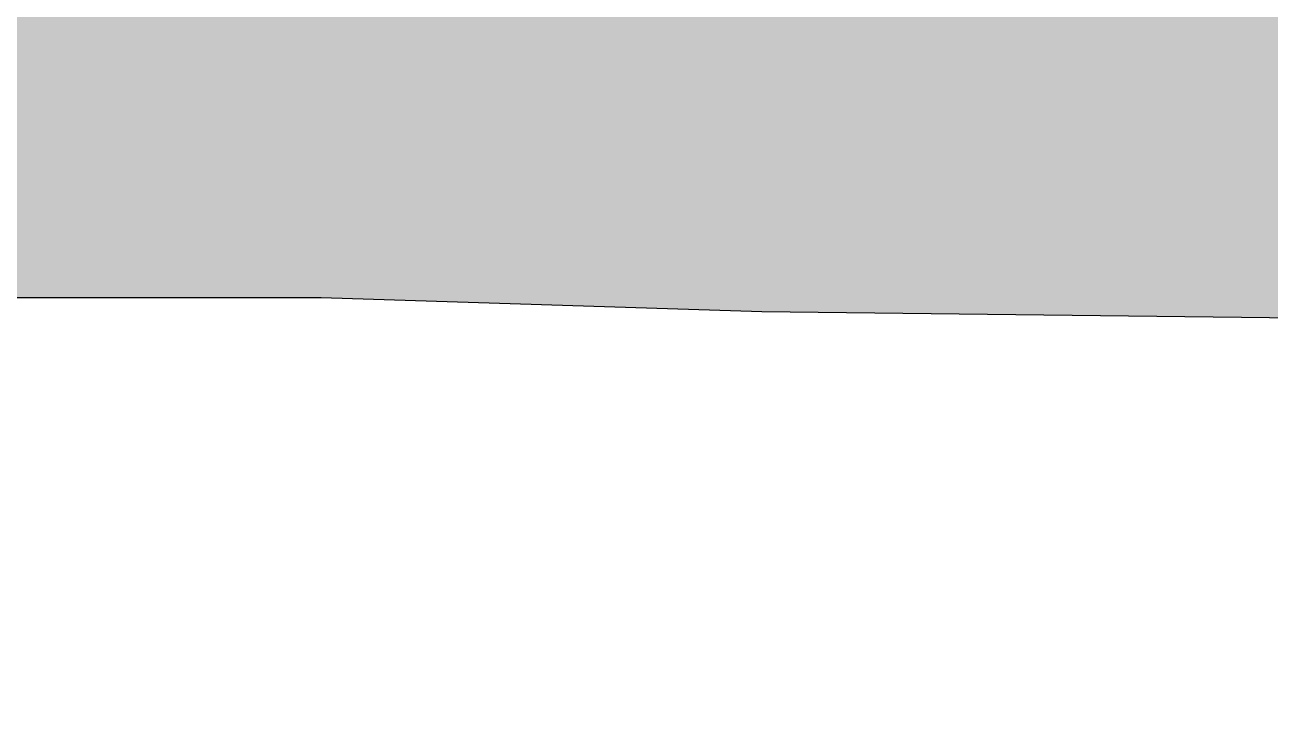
# Model space of a CAD drawing. Header units: inches. Extents: x 155 to 361, y 91 to 381.
# Drawn here: x 339.9505 to 340.2452, y 289.4113 to 289.5744 of the extents above; entities that cross this region are included whole.
import ezdxf

# ---------------------------------------------------------------- set-up
doc = ezdxf.new("R2010")
doc.units = ezdxf.units.IN
doc.header["$MEASUREMENT"] = 0
doc.layers.add('çziigi', color=10, linetype='Continuous')

msp = doc.modelspace()

# ---------------------------------------------------------------- hatches: boundary and pattern name
at = {"layer": 'çziigi'}
h = msp.add_hatch(color=256, dxfattribs=at)
h.dxf.hatch_style = 1
h.paths.add_polyline_path([(340.43842, 289.57777), (338.32792, 289.60247), (338.30714, 289.53438), (338.3158, 289.53389), (338.40496, 289.53052), (338.52944, 289.53557), (338.66906, 289.53221), (338.78682, 289.53557), (339.00382, 289.52884), (339.12326, 289.52716), (339.31335, 289.52716), (339.45297, 289.51035), (339.66902, 289.50314), (339.86752, 289.50986), (340.0206, 289.50986), (340.12489, 289.5065), (340.27461, 289.50482), (340.35367, 289.50482), (340.50171, 289.49138), (340.61778, 289.46784), (340.74563, 289.42246), (340.82637, 289.40565), (340.96936, 289.31657), (341.07896, 289.23681), (341.13784, 289.19479), (341.21522, 289.13596), (341.27915, 289.09898), (341.41204, 288.95779), (341.47598, 288.8127), (341.52477, 288.77909), (341.55168, 288.72698), (341.58701, 288.65806), (341.60551, 288.59251), (341.64252, 288.52864), (341.64588, 288.47094), (341.65766, 288.42724), (341.67111, 288.38858), (341.67784, 288.33479), (341.7384, 288.20369), (341.76656, 288.16021), (341.76495, 288.25763), (341.73638, 288.4182), (341.692, 288.5718), (341.63337, 288.71907), (341.55246, 288.86823), (341.46054, 288.99649), (341.33682, 289.14727), (341.21796, 289.25496), (341.08484, 289.35155), (340.91368, 289.44023), (340.76788, 289.50516), (340.5888, 289.56216)])

# ---------------------------------------------------------------- linework, layer by layer
for p, q in [((340.0206, 289.50986), (339.86752, 289.50986)), ((340.12489, 289.5065), (340.0206, 289.50986)), ((340.27461, 289.50482), (340.12489, 289.5065))]:
    msp.add_line(p, q, dxfattribs=at)

doc.saveas('drawing.dxf')
